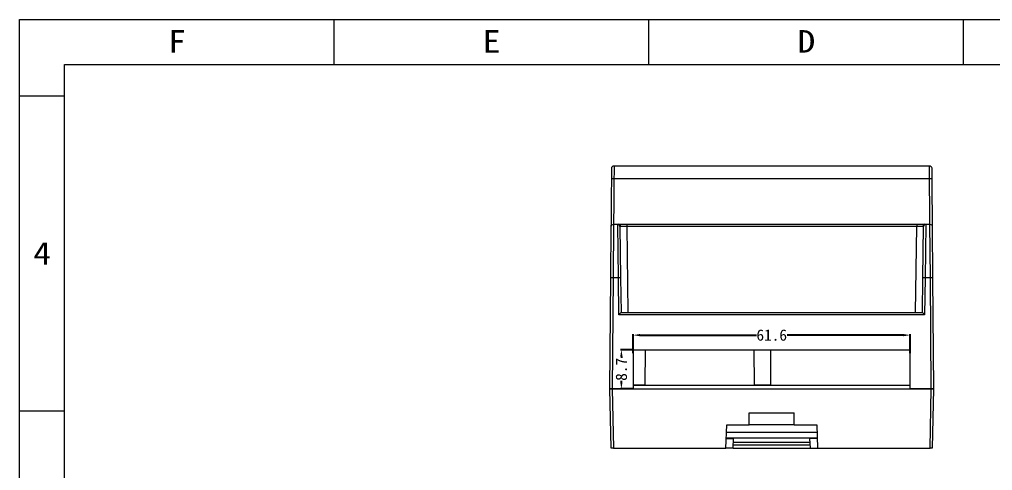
# Model space of a CAD drawing. Header units: millimetres. Extents: x 375 to 795, y 372 to 669.
# Drawn here: x 375.4 to 591.8, y 568.9 to 669.1 of the extents above; entities that cross this region are included whole.
import ezdxf
from ezdxf.enums import TextEntityAlignment as Align

# ---------------------------------------------------------------- set-up
doc = ezdxf.new("R2010")
doc.units = ezdxf.units.MM
doc.layers.get('0').update_dxf_attribs({"linetype": 'CONTINUOUS'})
doc.layers.get('Defpoints').update_dxf_attribs({"linetype": 'CONTINUOUS'})
doc.layers.add('1', color=7, linetype='CONTINUOUS', true_color=0xffffff)
doc.layers.add('dim', color=82, linetype='CONTINUOUS', lineweight=9)
doc.styles.add('TEXTSTYLE_0', font='txt', dxfattribs={"width": 0.8})
doc.dimstyles.get("Standard").update_dxf_attribs({"dimtxt": 2.5, "dimasz": 1.5, "dimexe": 0.18, "dimexo": 0.0625, "dimgap": 0.09, "dimtad": 0, "dimdec": 1, "dimdsep": 46, "dimtxsty": 'Standard', "dimcen": 0.09, "dimclrd": 3, "dimclre": 3, "dimclrt": 3, "dimadec": 0, "dimazin": 2, "dimtfac": 1, "dimtdec": 1, "dimtofl": 0, "dimtmove": 0, "dimatfit": 3, "dimfxl": 1, "dimtolj": 1, "dimtzin": 0, "dimarcsym": 0})

# ---------------------------------------------------------------- blocks, each defined once
blk = doc.blocks.new('*D35')
at = {"color": 3, "lineweight": -2, "transparency": 16777216}
for p, q in [((511.84, 595.69), (509.08, 595.69)), ((509.26, 594.19), (509.26, 593.93)), ((509.26, 588.49), (509.26, 588.75)), ((511.84, 586.99), (509.08, 586.99))]:
    blk.add_line(p, q, dxfattribs=at)
at = {"color": 3, "lineweight": 18, "transparency": 16777216}
for points in [[(509.01, 594.19), (509.51, 594.19), (509.26, 595.69)], [(509.01, 588.49), (509.51, 588.49), (509.26, 586.99)]]:
    blk.add_solid(points, dxfattribs=at)
at = {"layer": 'Defpoints', "color": 0, "lineweight": 18, "transparency": 16777216}
for p in [(511.9, 595.69), (509.26, 586.99), (511.9, 586.99)]:
    blk.add_point(p, dxfattribs=at)
at = {"color": 3, "lineweight": 18, "transparency": 16777216, "insert": (509.26, 591.34), "char_height": 2.5, "attachment_point": 5, "rotation": 90}
blk.add_mtext('\\A1;8.7', dxfattribs=at)
blk = doc.blocks.new('*D36')
at = {"color": 3, "lineweight": -2, "transparency": 16777216}
for p, q in [((511.9, 594.92), (511.9, 599.12)), ((513.4, 598.94), (539.28, 598.94)), ((572, 598.94), (546.13, 598.94)), ((573.5, 594.92), (573.5, 599.12))]:
    blk.add_line(p, q, dxfattribs=at)
at = {"color": 3, "lineweight": 18, "transparency": 16777216}
for points in [[(513.4, 599.19), (513.4, 598.69), (511.9, 598.94)], [(572, 599.19), (572, 598.69), (573.5, 598.94)]]:
    blk.add_solid(points, dxfattribs=at)
at = {"layer": 'Defpoints', "color": 0, "lineweight": 18, "transparency": 16777216}
for p in [(573.5, 598.94), (511.9, 594.86), (573.5, 594.86)]:
    blk.add_point(p, dxfattribs=at)
at = {"color": 3, "lineweight": 18, "transparency": 16777216, "insert": (542.7, 598.94), "char_height": 2.5, "attachment_point": 5}
blk.add_mtext('\\A1;61.6', dxfattribs=at)
blk = doc.blocks.new('SUN_6HWZ35TKXU86YGHH1AY77V3D6FJ')
at = {"color": 7, "linetype": 'Continuous'}
for p, q in [((-420, 297), (0, 297)), ((-420, 0), (-420, 297)), ((-350, 287), (-350, 297)), ((-280, 287), (-280, 297)), ((-210, 287), (-210, 297)), ((-410, 287), (-10, 287)), ((-410, 10), (-410, 287)), ((-420, 280), (-410, 280)), ((-420, 210), (-410, 210))]:
    blk.add_line(p, q, dxfattribs=at)
at = {"color": 2, "linetype": 'Continuous', "style": 'TEXTSTYLE_0', "width": 1.2}
for s, p, p2 in [('F', (-386.98, 289.63), (-382.98, 289.63)), ('E', (-316.98, 289.63), (-312.98, 289.63)), ('D', (-246.98, 289.63), (-242.98, 289.63)), ('4', (-416.95, 242.54), (-412.95, 242.54))]:
    blk.add_text(s, height=5, dxfattribs=at).set_placement(p, p2, align=Align.FIT)

msp = doc.modelspace()

# ---------------------------------------------------------------- linework, layer by layer
at = {"layer": '1', "color": 7, "linetype": 'Continuous', "lineweight": 13}
for p, q in [((507.52, 623.59), (507.42, 611.68)), ((508.6, 611.68), (508.44, 623.56)), ((510.44, 623.59), (510.44, 623.09)), ((574.97, 623.59), (574.97, 623.09)), ((576.97, 623.56), (576.81, 611.68)), ((577.99, 611.68), (577.89, 623.59)), ((510.44, 623.09), (510.7, 603.99)), ((574.97, 623.09), (510.44, 623.09)), ((574.7, 603.99), (574.97, 623.09)), ((507.42, 611.68), (507.2, 586.99)), ((508.6, 611.68), (507.42, 611.68)), ((508.71, 603.49), (508.6, 611.68)), ((576.81, 611.68), (576.7, 603.49)), ((577.99, 611.68), (576.81, 611.68)), ((578.2, 586.99), (577.99, 611.68)), ((576.7, 603.49), (508.71, 603.49)), ((507.2, 586.99), (507.5, 573.79)), ((577.91, 573.79), (578.2, 586.99))]:
    msp.add_line(p, q, dxfattribs=at)
at = {"layer": '1', "color": 7, "linetype": 'Continuous', "lineweight": 18}
for p, q in [((507.52, 623.59), (508.62, 623.59)), ((508.62, 623.59), (510.44, 623.59)), ((510.44, 623.59), (574.97, 623.59)), ((574.97, 623.59), (576.79, 623.59)), ((576.79, 623.59), (577.89, 623.59)), ((506.92, 611.68), (507.02, 623.09)), ((508.94, 623.06), (509.1, 611.68)), ((576.31, 611.68), (576.47, 623.06)), ((578.39, 623.09), (578.49, 611.68)), ((506.7, 586.99), (506.92, 611.68)), ((509.1, 611.68), (509.2, 603.99)), ((576.2, 603.99), (576.31, 611.68)), ((578.49, 611.68), (578.7, 586.99)), ((509.2, 603.99), (576.2, 603.99)), ((511.9, 595.69), (573.5, 595.69)), ((511.9, 595.69), (511.9, 586.99)), ((514.53, 595.69), (514.46, 587.89)), ((538.85, 587.89), (538.78, 595.69)), ((542.5, 587.89), (542.5, 595.69)), ((573.5, 586.99), (573.5, 595.69)), ((507, 573.79), (506.7, 586.99)), ((506.7, 586.99), (507.2, 586.99)), ((507.2, 586.99), (506.7, 586.99)), ((511.9, 586.99), (507.2, 586.99)), ((507.2, 586.99), (578.2, 586.99)), ((511.9, 587.89), (514.46, 587.89)), ((511.9, 587.79), (573.5, 587.79)), ((514.46, 587.79), (514.46, 587.89)), ((538.85, 587.89), (538.85, 587.79)), ((538.85, 587.89), (542.5, 587.89)), ((542.5, 587.89), (542.5, 587.79)), ((578.2, 586.99), (573.5, 586.99)), ((578.7, 586.99), (578.2, 586.99)), ((578.2, 586.99), (578.7, 586.99)), ((578.7, 586.99), (578.4, 573.79)), ((537.7, 578.99), (537.7, 581.7)), ((537.7, 581.7), (547.7, 581.7)), ((547.7, 578.99), (547.7, 581.7)), ((532.52, 573.79), (532.7, 578.99)), ((532.7, 578.99), (537.7, 578.99)), ((547.7, 578.99), (537.7, 578.99)), ((547.7, 578.99), (552.7, 578.99)), ((552.7, 578.99), (552.89, 573.79)), ((552.81, 576.06), (532.6, 576.06)), ((532.6, 575.99), (534.2, 575.99)), ((552.76, 577.33), (532.65, 577.33)), ((534.09, 573.79), (534.2, 575.99)), ((551.32, 573.79), (551.2, 575.99)), ((552.81, 575.99), (551.2, 575.99)), ((507.5, 573.79), (507, 573.79)), ((507.5, 573.79), (532.52, 573.79)), ((534.09, 573.79), (532.52, 573.79)), ((534.09, 573.79), (551.32, 573.79)), ((534.13, 574.6), (551.28, 574.6)), ((551.25, 575.09), (534.16, 575.09)), ((551.32, 573.79), (552.89, 573.79)), ((552.89, 573.79), (577.91, 573.79)), ((578.4, 573.79), (577.91, 573.79))]:
    msp.add_line(p, q, dxfattribs=at)
at = {"layer": '1', "color": 7, "linetype": 'Continuous', "lineweight": 18, "extrusion": (0, 0, -1)}
for centre, start, end in [((-507.63, 636.09), 0.5, 90), ((-577.78, 636.09), 90, 179.5), ((-507.52, 623.09), 0.5, 90), ((-577.89, 623.09), 90, 179.5)]:
    msp.add_arc(centre, 0.5, start, end, dxfattribs=at)
at = {"layer": '1', "color": 7, "linetype": 'Continuous', "lineweight": 13}
for centre, major_axis, ratio, start_param, end_param in [((507.61, 633.67), (-0.5, 0.004), 0.034898, 4.712694, 6.283185), ((577.8, 633.67), (-0.5, -0.004), 0.034898, 3.141593, 4.712084), ((508.44, 623.06), (0.5, 0.007), 0.99741, 0, 1.55687), ((508.62, 623.09), (0, -0.5), 0.910584, 1.589281, 3.141593), ((576.79, 623.09), (0, -0.5), 0.910584, 3.141593, 4.693905), ((576.97, 623.06), (-0.5, 0.007), 0.99741, 4.726315, 6.283185), ((510.44, 623.09), (-1.5, 0.01), 0.004652, 4.712671, 5.857203), ((574.97, 623.09), (1.5, 0.01), 0.004652, 0.425982, 1.570515), ((507.42, 611.68), (-0.5, 0.004), 0.007854, 4.712458, 6.283185), ((508.6, 611.68), (0.5, 0.007), 0.007853, 0, 1.570687), ((576.81, 611.68), (-0.5, 0.007), 0.007853, 4.712499, 6.283185), ((577.99, 611.68), (-0.5, -0.004), 0.007854, 3.141593, 4.71232)]:
    msp.add_ellipse(centre, major_axis=major_axis, ratio=ratio, start_param=start_param, end_param=end_param, dxfattribs=at)
at = {"layer": '1', "color": 7, "linetype": 'Continuous', "lineweight": 18}
for centre, major_axis, start_param, end_param in [((508.71, 603.49), (0.493, 0.5), 0.003872, 1.566815), ((576.7, 603.49), (-0.493, 0.5), 4.716371, 6.279313)]:
    msp.add_ellipse(centre, major_axis=major_axis, ratio=0.003927, start_param=start_param, end_param=end_param, dxfattribs=at)
at = {"layer": '1', "color": 7, "linetype": 'Continuous', "lineweight": 13}
for points, knots in [([(507.63, 636.59), (507.63, 636.59), (507.63, 636.51), (507.63, 636.3), (507.63, 636.21), (507.63, 636), (507.63, 635.88), (507.63, 635.61), (507.62, 635.46), (507.62, 635.15), (507.62, 634.98), (507.62, 634.63), (507.62, 634.45), (507.61, 634.08), (507.61, 633.88), (507.61, 633.69)], [0, 0, 0, 0, 0.25, 0.25, 0.375, 0.375, 0.5, 0.5, 0.625, 0.625, 0.75, 0.75, 0.875, 0.875, 1, 1, 1, 1]), ([(577.8, 633.69), (577.79, 634.08), (577.79, 634.46), (577.79, 634.98), (577.79, 635.15), (577.78, 635.47), (577.78, 635.61), (577.78, 635.88), (577.78, 636), (577.78, 636.21), (577.78, 636.3), (577.78, 636.44), (577.78, 636.49), (577.78, 636.57), (577.78, 636.59), (577.78, 636.59)], [0, 0, 0, 0, 0.250089, 0.250089, 0.375133, 0.375133, 0.500178, 0.500178, 0.625222, 0.625222, 0.750267, 0.750267, 0.875311, 0.875311, 1, 1, 1, 1]), ([(507.61, 633.69), (507.61, 633.37), (507.61, 633.04), (507.6, 632.39), (507.6, 632.06), (507.58, 630.39), (507.57, 629.06), (507.55, 626.35), (507.54, 624.97), (507.52, 623.59)], [0, 0, 0, 0, 0.095976, 0.095976, 0.194875, 0.194875, 0.590475, 0.590475, 1, 1, 1, 1]), ([(577.89, 623.59), (577.88, 623.92), (577.88, 624.25), (577.86, 625.92), (577.85, 627.25), (577.83, 629.96), (577.82, 631.34), (577.8, 633.04), (577.8, 633.37), (577.8, 633.69)], [0, 0, 0, 0, 0.0989, 0.0989, 0.494499, 0.494499, 0.904024, 0.904024, 1, 1, 1, 1]), ([(508.44, 623.56), (508.44, 623.57), (508.45, 623.57), (508.51, 623.58), (508.56, 623.59), (508.62, 623.59)], [0, 0, 0, 0, 0.5, 0.5, 1, 1, 1, 1]), ([(576.79, 623.59), (576.85, 623.59), (576.9, 623.58), (576.96, 623.57), (576.97, 623.57), (576.97, 623.56)], [0, 0, 0, 0, 0.5, 0.5, 1, 1, 1, 1])]:
    msp.add_open_spline(points, degree=3, knots=knots, dxfattribs=at)
at = {"layer": '1', "color": 7, "linetype": 'Continuous', "lineweight": 18}
for points, knots in [([(507.63, 636.59), (509.47, 636.59), (511.3, 636.59), (521.14, 636.59), (529.14, 636.59), (550.68, 636.59), (564.23, 636.59), (577.78, 636.59)], [0, 0, 0, 0, 0.078473, 0.078473, 0.420631, 0.420631, 1, 1, 1, 1]), ([(507.11, 633.68), (507.11, 633.84), (507.11, 634), (507.12, 634.31), (507.12, 634.46), (507.12, 634.75), (507.12, 634.89), (507.12, 635.15), (507.13, 635.28), (507.13, 635.5), (507.13, 635.6), (507.13, 635.77), (507.13, 635.85), (507.13, 636.03), (507.13, 636.09), (507.13, 636.09)], [0, 0, 0, 0, 0.125048, 0.125048, 0.250097, 0.250097, 0.375145, 0.375145, 0.500193, 0.500193, 0.625242, 0.625242, 0.75029, 0.75029, 1, 1, 1, 1]), ([(578.28, 636.09), (578.28, 636.09), (578.28, 636.08), (578.28, 636.02), (578.28, 635.97), (578.28, 635.85), (578.28, 635.78), (578.28, 635.6), (578.28, 635.5), (578.28, 635.28), (578.28, 635.16), (578.29, 634.9), (578.29, 634.76), (578.29, 634.32), (578.29, 634), (578.3, 633.68)], [0, 0, 0, 0, 0.125, 0.125, 0.25, 0.25, 0.375, 0.375, 0.5, 0.5, 0.625, 0.625, 0.75, 0.75, 1, 1, 1, 1]), ([(507.02, 623.09), (507.02, 623.42), (507.03, 623.76), (507.04, 625.42), (507.05, 626.76), (507.08, 629.63), (507.09, 631.17), (507.11, 633.03), (507.11, 633.36), (507.11, 633.68)], [0, 0, 0, 0, 0.094392, 0.094392, 0.471961, 0.471961, 0.908399, 0.908399, 1, 1, 1, 1]), ([(578.3, 633.68), (578.3, 633.36), (578.3, 633.03), (578.31, 632.38), (578.31, 632.04), (578.33, 630.38), (578.34, 629.04), (578.36, 626.17), (578.38, 624.63), (578.39, 623.09)], [0, 0, 0, 0, 0.091601, 0.091601, 0.185993, 0.185993, 0.563562, 0.563562, 1, 1, 1, 1])]:
    msp.add_open_spline(points, degree=3, knots=knots, dxfattribs=at)
at = {"layer": '1', "color": 7, "linetype": 'Continuous', "lineweight": 13}
for points in [[(577.8, 633.69), (554.4, 633.69), (531.01, 633.69), (507.61, 633.69)], [(509.07, 623.1), (508.98, 623.1), (508.94, 623.09), (508.94, 623.06)], [(576.47, 623.06), (576.47, 623.09), (576.43, 623.1), (576.34, 623.1)]]:
    msp.add_open_spline(points, degree=3, dxfattribs=at)

# ---------------------------------------------------------------- block references
at = {"layer": 'dim'}
msp.add_blockref('SUN_6HWZ35TKXU86YGHH1AY77V3D6FJ', (795.38, 372.09), dxfattribs=at)

# ---------------------------------------------------------------- dimensions: what is measured, and where the dimension line sits
at = {"lineweight": 18}
dim = msp.add_linear_dim(base=(573.5, 598.94), p1=(511.9, 594.86), p2=(573.5, 594.86), dimstyle='Standard', dxfattribs=at)
dim.commit()
dim.dimension.update_dxf_attribs({"geometry": '*D36', "text_midpoint": (542.7, 598.94)})
dim = msp.add_linear_dim(base=(509.26, 586.99), p1=(511.9, 595.69), p2=(511.9, 586.99), angle=90, dimstyle='Standard', dxfattribs=at)
dim.commit()
dim.dimension.update_dxf_attribs({"geometry": '*D35', "text_midpoint": (509.26, 591.34)})

doc.saveas('drawing.dxf')
